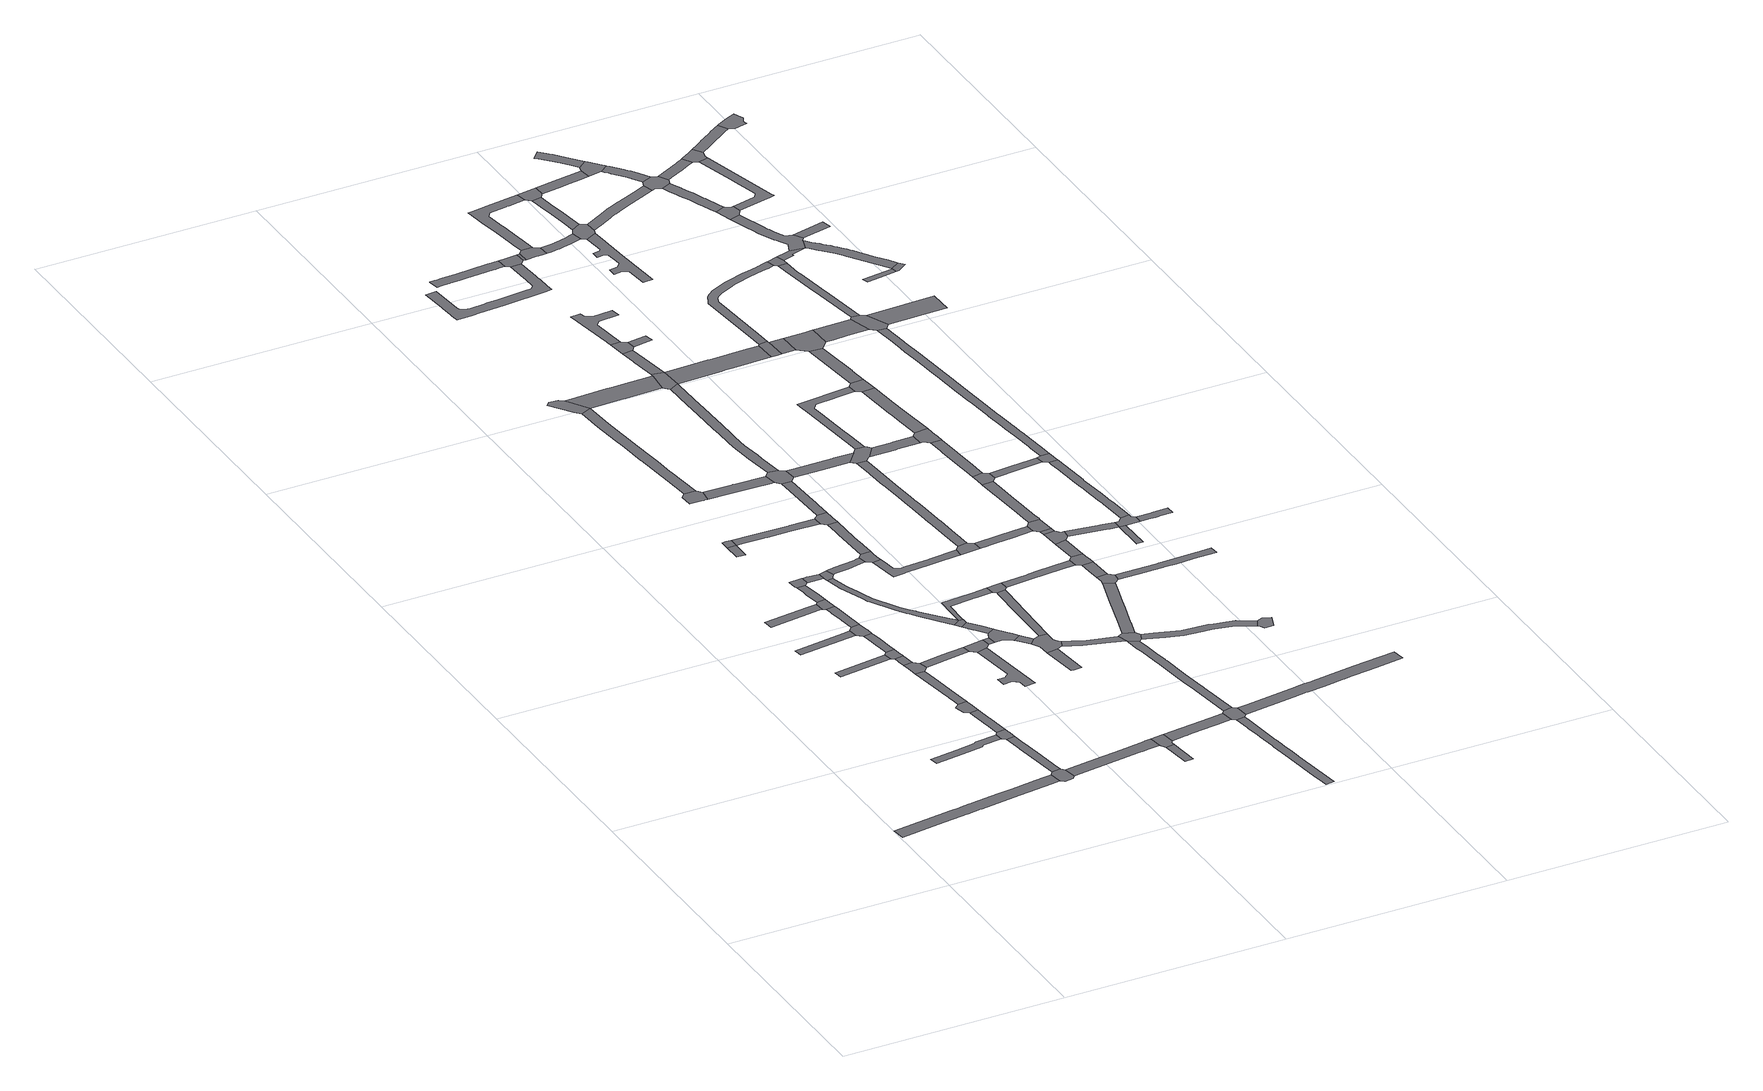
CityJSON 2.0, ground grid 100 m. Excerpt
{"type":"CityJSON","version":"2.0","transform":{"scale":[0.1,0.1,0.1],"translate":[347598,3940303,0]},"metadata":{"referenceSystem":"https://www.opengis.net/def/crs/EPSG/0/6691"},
"CityObjects":{
"road1":{"type":"Road","attributes":{"RoadStructureAttribute.sectionType":"1"},"geometry":[{"type":"MultiSurface","lod":"1","boundaries":[[[0,1,2,3,4,5,6,7,8,9,10,11,12,13,14,15,16,17,18,19,20,21]]]}]},
"road2":{"type":"Road","attributes":{"RoadStructureAttribute.sectionType":"1"},"geometry":[{"type":"MultiSurface","lod":"1","boundaries":[[[22,23,24,25,26,27,28,29,30,31]]]}]},
"road3":{"type":"Road","geometry":[{"type":"MultiSurface","lod":"1","boundaries":[[[32,33,34,35,36,37,0,21]]]}]},
"road4":{"type":"Road","attributes":{"RoadStructureAttribute.sectionType":"1"},"geometry":[{"type":"MultiSurface","lod":"1","boundaries":[[[38,39,40,41]]]}]},
"road5":{"type":"Road","attributes":{"RoadStructureAttribute.sectionType":"1"},"geometry":[{"type":"MultiSurface","lod":"1","boundaries":[[[36,42,43,44,45,46,47,48,49,50,37]]]}]},
"road6":{"type":"Road","attributes":{"RoadStructureAttribute.sectionType":"1"},"geometry":[{"type":"MultiSurface","lod":"1","boundaries":[[[51,52,53,54,55]]]}]},
"road7":{"type":"Road","geometry":[{"type":"MultiSurface","lod":"1","boundaries":[[[31,30,48,47,56,57,58,59]]]}]},
"road8":{"type":"Road","attributes":{"RoadStructureAttribute.sectionType":"1"},"geometry":[{"type":"MultiSurface","lod":"1","boundaries":[[[58,60,61,62,63,64,65,66,67,68,69,70,71,59]]]}]},
"road9":{"type":"Road","geometry":[{"type":"MultiSurface","lod":"1","boundaries":[[[72,65,64,73,74,75,76,77]]]}]},
"road10":{"type":"Road","attributes":{"RoadStructureAttribute.sectionType":"1"},"geometry":[{"type":"MultiSurface","lod":"1","boundaries":[[[78,79,80,81,82,83]]]}]},
"road11":{"type":"Road","attributes":{"RoadStructureAttribute.sectionType":"1"},"geometry":[{"type":"MultiSurface","lod":"1","boundaries":[[[84,85,86,87,88,89,76,75,90,91,92,93,94]]]}]},
"road12":{"type":"Road","geometry":[{"type":"MultiSurface","lod":"1","boundaries":[[[93,95,96,97,98,99,94]]]}]},
"road13":{"type":"Road","attributes":{"RoadStructureAttribute.sectionType":"1"},"geometry":[{"type":"MultiSurface","lod":"1","boundaries":[[[100,101,102,98,97]]]}]},
"road14":{"type":"Road","geometry":[{"type":"MultiSurface","lod":"1","boundaries":[[[41,40,103,101,100,104,105,106,107,108]]]}]},
"road15":{"type":"Road","attributes":{"RoadStructureAttribute.sectionType":"1"},"geometry":[{"type":"MultiSurface","lod":"1","boundaries":[[[109,110,111,112,113,108,107,114,115,116,117,118,119]]]}]},
"road16":{"type":"Road","geometry":[{"type":"MultiSurface","lod":"1","boundaries":[[[118,120,121,122,123,51,55,119]]]}]},
"road17":{"type":"Road","attributes":{"RoadStructureAttribute.sectionType":"1"},"geometry":[{"type":"MultiSurface","lod":"1","boundaries":[[[124,125,126,127,128,129,130,123,122,131,132,133,134,135,136]]]}]},
"road18":{"type":"Road","attributes":{"RoadStructureAttribute.sectionType":"1"},"geometry":[{"type":"MultiSurface","lod":"1","boundaries":[[[137,138,139,140,141,142,143,144,145,146,147,148,35,34]]]}]},
"road19":{"type":"Road","geometry":[{"type":"MultiSurface","lod":"1","boundaries":[[[135,149,150,83,82,136]]]}]},
"road20":{"type":"Road","attributes":{"RoadStructureAttribute.sectionType":"1"},"geometry":[{"type":"MultiSurface","lod":"1","boundaries":[[[151,152,153,154,150,149,155,156,157]]]}]},
"road21":{"type":"Road","attributes":{"RoadStructureAttribute.sectionType":"1"},"geometry":[{"type":"MultiSurface","lod":"1","boundaries":[[[158,159,160,161]]]}]},
"road22":{"type":"Road","geometry":[{"type":"MultiSurface","lod":"1","boundaries":[[[162,157,156,163,164,165,166,167]]]}]},
"road23":{"type":"Road","attributes":{"RoadStructureAttribute.sectionType":"1"},"geometry":[{"type":"MultiSurface","lod":"1","boundaries":[[[168,169,170,171,172,96,95]]]}]},
"road24":{"type":"Road","geometry":[{"type":"MultiSurface","lod":"1","boundaries":[[[158,161,173,174,175]]]}]},
"road25":{"type":"Road","attributes":{"RoadStructureAttribute.sectionType":"1"},"geometry":[{"type":"MultiSurface","lod":"1","boundaries":[[[176,177,178,179,164,163,180]]]}]},
"road26":{"type":"Road","attributes":{"RoadStructureAttribute.sectionType":"1"},"geometry":[{"type":"MultiSurface","lod":"1","boundaries":[[[181,182,183,184,185,186,187,188,189,190]]]}]},
"road27":{"type":"Road","geometry":[{"type":"MultiSurface","lod":"1","boundaries":[[[191,192,193,194,176,180]]]}]},
"road28":{"type":"Road","attributes":{"RoadStructureAttribute.sectionType":"1"},"geometry":[{"type":"MultiSurface","lod":"1","boundaries":[[[195,196,197,198,199]]]}]},
"road29":{"type":"Road","geometry":[{"type":"MultiSurface","lod":"1","boundaries":[[[170,169,181,190,200,201]]]}]},
"road30":{"type":"Road","attributes":{"RoadStructureAttribute.sectionType":"1"},"geometry":[{"type":"MultiSurface","lod":"1","boundaries":[[[202,203,204,205,206,207,208,209,210,211,212,213,214,215,216,217,218,192,191,219,220,221,222,223,224,225,226,227,228,229,230]]]}]},
"road31":{"type":"Road","geometry":[{"type":"MultiSurface","lod":"1","boundaries":[[[231,232,233,142,141,195,199]]]}]},
"road32":{"type":"Road","geometry":[{"type":"MultiSurface","lod":"1","boundaries":[[[234,235,236,237,238,239,240,241,242,243]]]}]},
"road33":{"type":"Road","attributes":{"RoadStructureAttribute.sectionType":"1"},"geometry":[{"type":"MultiSurface","lod":"1","boundaries":[[[161,244,245,246,247,248,249,250,251,252,253,254,255,256,257,173]]]}]},
"road34":{"type":"Road","attributes":{"RoadStructureAttribute.sectionType":"1"},"geometry":[{"type":"MultiSurface","lod":"1","boundaries":[[[201,200,258,259]]]}]},
"road35":{"type":"Road","attributes":{"RoadStructureAttribute.sectionType":"1"},"geometry":[{"type":"MultiSurface","lod":"1","boundaries":[[[260,261,262,263,264,265,266,194,193,267,268,269,270,271,272]]]}]},
"road36":{"type":"Road","geometry":[{"type":"MultiSurface","lod":"1","boundaries":[[[202,230,273,274,275]]]}]},
"road37":{"type":"Road","attributes":{"RoadStructureAttribute.sectionType":"1"},"geometry":[{"type":"MultiSurface","lod":"1","boundaries":[[[242,276,277,278,279,280,281,282,283,284,285,286,287,288,289,290,243]]]}]},
"road38":{"type":"Road","attributes":{"RoadStructureAttribute.sectionType":"1"},"geometry":[{"type":"MultiSurface","lod":"1","boundaries":[[[291,292,293,294,295,274,273]]]}]},
"road39":{"type":"Road","geometry":[{"type":"MultiSurface","lod":"1","boundaries":[[[258,296,297,298,299,300,301,294,293,259]]]}]},
"road40":{"type":"Road","geometry":[{"type":"MultiSurface","lod":"1","boundaries":[[[302,303,304,283,282,305,306]]]}]},
"road41":{"type":"Road","attributes":{"RoadStructureAttribute.sectionType":"1"},"geometry":[{"type":"MultiSurface","lod":"1","boundaries":[[[307,308,309,298,297]]]}]},
"road42":{"type":"Road","attributes":{"RoadStructureAttribute.sectionType":"1"},"geometry":[{"type":"MultiSurface","lod":"1","boundaries":[[[310,311,312,313,314,315]]]}]},
"road43":{"type":"Road","geometry":[{"type":"MultiSurface","lod":"1","boundaries":[[[272,271,316,317,318,319,320,321,322,323,324]]]}]},
"road44":{"type":"Road","attributes":{"RoadStructureAttribute.sectionType":"1"},"geometry":[{"type":"MultiSurface","lod":"1","boundaries":[[[240,325,326,327,328,329,330,331,332,333,241]]]}]},
"road45":{"type":"Road","attributes":{"RoadStructureAttribute.sectionType":"1"},"geometry":[{"type":"MultiSurface","lod":"1","boundaries":[[[232,334,335,336,337,338,339,340,341,342,343,233]]]}]},
"road46":{"type":"Road","geometry":[{"type":"MultiSurface","lod":"1","boundaries":[[[344,345,346,347,348,349,309,308,350,351,310,315]]]}]},
"road47":{"type":"Road","attributes":{"RoadStructureAttribute.sectionType":"1"},"geometry":[{"type":"MultiSurface","lod":"1","boundaries":[[[352,353,354,355,356,357,358,359,360,361,362,363,364,365,366,367,202,275]]]}]},
"road48":{"type":"Road","attributes":{"RoadStructureAttribute.sectionType":"1"},"geometry":[{"type":"MultiSurface","lod":"1","boundaries":[[[323,368,369,370,371,372,373,374,375,324]]]}]},
"road49":{"type":"Road","geometry":[{"type":"MultiSurface","lod":"1","boundaries":[[[376,251,250,373,372,377,378,379,380]]]}]},
"road50":{"type":"Road","attributes":{"RoadStructureAttribute.sectionType":"1"},"geometry":[{"type":"MultiSurface","lod":"1","boundaries":[[[381,382,383,384,385,386,387,388,389,317,316,390,391,392,393,394,395,396,397,398]]]}]},
"road51":{"type":"Road","attributes":{"RoadStructureAttribute.sectionType":"1"},"geometry":[{"type":"MultiSurface","lod":"1","boundaries":[[[399,400,401,402,403,404,405,406,407,408,409,410,411,412,413,414,415,416,417,418,419,420,421,422,423,424]]]}]},
"road52":{"type":"Road","attributes":{"RoadStructureAttribute.sectionType":"1"},"geometry":[{"type":"MultiSurface","lod":"1","boundaries":[[[425,426,427,349,348,428,429,430]]]}]},
"road53":{"type":"Road","attributes":{"RoadStructureAttribute.sectionType":"1"},"geometry":[{"type":"MultiSurface","lod":"1","boundaries":[[[379,431,432,433,434,435,436,437,380]]]}]},
"road54":{"type":"Road","attributes":{"function":"2","RoadStructureAttribute.sectionType":"1"},"geometry":[{"type":"MultiSurface","lod":"1","boundaries":[[[438,439,440,441,442,443,444,445,305,282]]]}]},
"road55":{"type":"Road","attributes":{"RoadStructureAttribute.sectionType":"1"},"geometry":[{"type":"MultiSurface","lod":"1","boundaries":[[[446,447,448,449,345,344,450,451,452,453]]]}]},
"road56":{"type":"Road","geometry":[{"type":"MultiSurface","lod":"1","boundaries":[[[342,341,413,412,454,455,456,457]]]}]},
"road57":{"type":"Road","geometry":[{"type":"MultiSurface","lod":"1","boundaries":[[[458,459,329,328,436,435,460,461]]]}]},
"road58":{"type":"Road","geometry":[{"type":"MultiSurface","lod":"1","boundaries":[[[462,463,464,465,466,359,358,425,430]]]}]},
"road59":{"type":"Road","attributes":{"RoadStructureAttribute.sectionType":"1"},"geometry":[{"type":"MultiSurface","lod":"1","boundaries":[[[467,468,469,470,471,472,473,474,475,476,477,478,457,456,479,480,481,482,483,484,485,486,487,488,489,453]]]}]},
"road60":{"type":"Road","attributes":{"RoadStructureAttribute.sectionType":"1"},"geometry":[{"type":"MultiSurface","lod":"1","boundaries":[[[490,491,492,493,494,495,496,497,498,459,458,499,500,501,502,503,504,505,506,507,508,509,510,511,512,513,514,515]]]}]},
"road61":{"type":"Road","geometry":[{"type":"MultiSurface","lod":"1","boundaries":[[[516,517,518,446,453,489,519]]]}]},
"road62":{"type":"Road","geometry":[{"type":"MultiSurface","lod":"1","boundaries":[[[520,521,522,381,398,523,524]]]}]},
"road63":{"type":"Road","attributes":{"RoadStructureAttribute.sectionType":"1"},"geometry":[{"type":"MultiSurface","lod":"1","boundaries":[[[525,526,527,528,529,530,531,532,533,534,535,536,537,538,539,540,541,542,543,544,545,546,547,548,549,550,551,552,553,554,555,556,557,558,559,560]]]}]},
"road64":{"type":"Road","attributes":{"RoadStructureAttribute.sectionType":"1"},"geometry":[{"type":"MultiSurface","lod":"1","boundaries":[[[460,561,562,563,564,565,566,567,461]]]}]},
"road65":{"type":"Road","geometry":[{"type":"MultiSurface","lod":"1","boundaries":[[[568,441,440,490,515,569]]]}]},
"road66":{"type":"Road","attributes":{"RoadStructureAttribute.sectionType":"1"},"geometry":[{"type":"MultiSurface","lod":"1","boundaries":[[[570,571,572,573,574,575,576,577,578,464,463]]]}]},
"road67":{"type":"Road","attributes":{"RoadStructureAttribute.sectionType":"1"},"geometry":[{"type":"MultiSurface","lod":"1","boundaries":[[[579,580,581,582,583,584,585,586,587,588,589,590,591,592,593,594,595,596,597,598,599,600,601]]]}]},
"road68":{"type":"Road","attributes":{"RoadStructureAttribute.sectionType":"1"},"geometry":[{"type":"MultiSurface","lod":"1","boundaries":[[[602,603,604,605,606,607,608,609,610,611,612,613,614,615,616,617,618,619,620,621,622,623,624,625,626,627,628,629,630,631,632,522,521]]]}]},
"road69":{"type":"Road","attributes":{"RoadStructureAttribute.sectionType":"1"},"geometry":[{"type":"MultiSurface","lod":"1","boundaries":[[[633,634,635,636,637,568,569]]]}]},
"road70":{"type":"Road","attributes":{"RoadStructureAttribute.sectionType":"1"},"geometry":[{"type":"MultiSurface","lod":"1","boundaries":[[[517,638,639,640,641,642,643,644,645,646,647,518]]]}]},
"road71":{"type":"Road","geometry":[{"type":"MultiSurface","lod":"1","boundaries":[[[635,634,648,649,650,651]]]}]},
"road72":{"type":"Road","attributes":{"RoadStructureAttribute.sectionType":"1"},"geometry":[{"type":"MultiSurface","lod":"1","boundaries":[[[652,653,654,655,656,657,658,659,520,524]]]}]},
"road73":{"type":"Road","attributes":{"RoadStructureAttribute.sectionType":"1"},"geometry":[{"type":"MultiSurface","lod":"1","boundaries":[[[650,660,661,662,663,664,665,666,667,668,669,651]]]}]},
"road74":{"type":"Road","geometry":[{"type":"MultiSurface","lod":"1","boundaries":[[[670,671,649,648]]]}]},
"road75":{"type":"Road","geometry":[{"type":"MultiSurface","lod":"1","boundaries":[[[563,562,616,615,672,673,674,675,676,677]]]}]},
"road76":{"type":"Road","attributes":{"RoadStructureAttribute.sectionType":"1"},"geometry":[{"type":"MultiSurface","lod":"1","boundaries":[[[678,679,680,681,682,683,684,685,686,687,688,689,690,691,692,693,694,695,516,519]]]}]},
"road77":{"type":"Road","geometry":[{"type":"MultiSurface","lod":"1","boundaries":[[[696,697,698,699,700,645,644]]]}]},
"road78":{"type":"Road","attributes":{"RoadStructureAttribute.sectionType":"1"},"geometry":[{"type":"MultiSurface","lod":"1","boundaries":[[[701,702,699,698,703,704]]]}]},
"road79":{"type":"Road","geometry":[{"type":"MultiSurface","lod":"1","boundaries":[[[705,706,707,708,709,572,571,701,704]]]}]},
"road80":{"type":"Road","attributes":{"RoadStructureAttribute.sectionType":"1"},"geometry":[{"type":"MultiSurface","lod":"1","boundaries":[[[710,711,712,713,714,715,716,717,718,719,720,455,454,721,722,723,724,725,726,727,728,729,730,731,732,733,734]]]}]},
"road81":{"type":"Road","geometry":[{"type":"MultiSurface","lod":"1","boundaries":[[[735,736,737,601,600,525,560]]]}]},
"road82":{"type":"Road","attributes":{"RoadStructureAttribute.sectionType":"1"},"geometry":[{"type":"MultiSurface","lod":"1","boundaries":[[[709,708,738,739]]]}]},
"road83":{"type":"Road","attributes":{"function":"2","RoadStructureAttribute.sectionType":"1"},"geometry":[{"type":"MultiSurface","lod":"1","boundaries":[[[515,740,741,742,743,744,745,746,747,748,569]]]}]},
"road84":{"type":"Road","attributes":{"RoadStructureAttribute.sectionType":"1"},"geometry":[{"type":"MultiSurface","lod":"1","boundaries":[[[749,736,735,750]]]}]},
"road85":{"type":"Road","attributes":{"RoadStructureAttribute.sectionType":"1"},"geometry":[{"type":"MultiSurface","lod":"1","boundaries":[[[751,752,753,754]]]}]},
"road86":{"type":"Road","geometry":[{"type":"MultiSurface","lod":"1","boundaries":[[[755,756,754,753,739,738,757]]]}]},
"road87":{"type":"Road","geometry":[{"type":"MultiSurface","lod":"1","boundaries":[[[656,752,751,758,759,760,657]]]}]},
"road88":{"type":"Road","attributes":{"RoadStructureAttribute.sectionType":"1"},"geometry":[{"type":"MultiSurface","lod":"1","boundaries":[[[761,762,763,764,674,673,765,766,767,768]]]}]},
"road89":{"type":"Road","attributes":{"RoadStructureAttribute.sectionType":"1"},"geometry":[{"type":"MultiSurface","lod":"1","boundaries":[[[769,770,771,772,773,677,676,774,775,776,777,778,779,780,781,782,783,784,785]]]}]},
"road90":{"type":"Road","geometry":[{"type":"MultiSurface","lod":"1","boundaries":[[[786,787,788,789,790,791,792,749,750]]]}]},
"road91":{"type":"Road","attributes":{"RoadStructureAttribute.sectionType":"1"},"geometry":[{"type":"MultiSurface","lod":"1","boundaries":[[[793,794,795,796,797,798,799,800,760,759,801,802,803,804,805,806,807,808,809]]]}]},
"road92":{"type":"Road","geometry":[{"type":"MultiSurface","lod":"1","boundaries":[[[810,811,812,813,809,808,814]]]}]},
"road93":{"type":"Road","geometry":[{"type":"MultiSurface","lod":"1","boundaries":[[[815,689,688,816,817,818,819]]]}]},
"road94":{"type":"Road","attributes":{"RoadStructureAttribute.sectionType":"1"},"geometry":[{"type":"MultiSurface","lod":"1","boundaries":[[[820,821,822,823,824,825,826,827,828,755,757]]]}]},
"road95":{"type":"Road","attributes":{"RoadStructureAttribute.sectionType":"1"},"geometry":[{"type":"MultiSurface","lod":"1","boundaries":[[[811,829,830,831,832,833,834,835,836,812]]]}]},
"road96":{"type":"Road","attributes":{"RoadStructureAttribute.sectionType":"1"},"geometry":[{"type":"MultiSurface","lod":"1","boundaries":[[[837,838,839,840,841,842,843,697,696,844,845,846,847,848,849,850,851,852,853]]]}]},
"road97":{"type":"Road","attributes":{"RoadStructureAttribute.sectionType":"1"},"geometry":[{"type":"MultiSurface","lod":"1","boundaries":[[[854,855,856,857,858,859,860,861,862,863,864,792,791,865,866,867,868,869,870,871,872,873,874,875,876]]]}]},
"road98":{"type":"Road","geometry":[{"type":"MultiSurface","lod":"1","boundaries":[[[761,768,877,831,830,878,879,880,881]]]}]},
"road99":{"type":"Road","attributes":{"RoadStructureAttribute.sectionType":"1"},"geometry":[{"type":"MultiSurface","lod":"1","boundaries":[[[882,883,884,885,886,887,888,889,890,891,892,893,790,789,894,895,896,897,898,899,900,901,902,903,904]]]}]},
"road100":{"type":"Road","geometry":[{"type":"MultiSurface","lod":"1","boundaries":[[[905,906,744,743,907,908,909]]]}]},
"road101":{"type":"Road","attributes":{"RoadStructureAttribute.sectionType":"1"},"geometry":[{"type":"MultiSurface","lod":"1","boundaries":[[[910,911,912,913,914,823]]]}]},
"road102":{"type":"Road","attributes":{"RoadStructureAttribute.sectionType":"1"},"geometry":[{"type":"MultiSurface","lod":"1","boundaries":[[[880,915,916,917,918,919,920,921,922,923,881]]]}]},
"road103":{"type":"Road","attributes":{"function":"2","RoadStructureAttribute.sectionType":"1"},"geometry":[{"type":"MultiSurface","lod":"1","boundaries":[[[908,924,925,926,909]]]}]},
"road104":{"type":"Road","geometry":[{"type":"MultiSurface","lod":"1","boundaries":[[[927,928,929,930,931,932,933,934,935,936,937,938,939,940,941,942,943,944,945,946]]]}]},
"road105":{"type":"Road","attributes":{"RoadStructureAttribute.sectionType":"1"},"geometry":[{"type":"MultiSurface","lod":"1","boundaries":[[[947,948,949,950,951,952,810,814]]]}]},
"road106":{"type":"Road","geometry":[{"type":"MultiSurface","lod":"1","boundaries":[[[918,917,953,954,955,769,785]]]}]},
"road107":{"type":"Road","geometry":[{"type":"MultiSurface","lod":"1","boundaries":[[[956,957,958,959,960,824,823,914,961]]]}]},
"road108":{"type":"Road","attributes":{"RoadStructureAttribute.sectionType":"1"},"geometry":[{"type":"MultiSurface","lod":"1","boundaries":[[[962,963,964,965,966,955,954]]]}]},
"road109":{"type":"Road","geometry":[{"type":"MultiSurface","lod":"1","boundaries":[[[927,946,967,968,969,970,971,972,882,904]]]}]},
"road110":{"type":"Road","attributes":{"RoadStructureAttribute.sectionType":"1"},"geometry":[{"type":"MultiSurface","lod":"1","boundaries":[[[973,974,975,971,970,976,977,978,979]]]}]},
"road111":{"type":"Road","geometry":[{"type":"MultiSurface","lod":"1","boundaries":[[[924,966,965,980,981,982,925]]]}]},
"road112":{"type":"Road","attributes":{"RoadStructureAttribute.sectionType":"1"},"geometry":[{"type":"MultiSurface","lod":"1","boundaries":[[[983,984,985,986,987,988,989,990,991,959,958,992,993,994,995,996,997,998,999,1000,1001,1002,1003]]]}]},
"road113":{"type":"Road","geometry":[{"type":"MultiSurface","lod":"1","boundaries":[[[979,978,1004,1005,1006,1007,876,875]]]}]},
"road114":{"type":"Road","attributes":{"RoadStructureAttribute.sectionType":"1"},"geometry":[{"type":"MultiSurface","lod":"1","boundaries":[[[1008,1009,1010,1011,1012,1013,1014,1015,956,961]]]}]},
"road115":{"type":"Road","geometry":[{"type":"MultiSurface","lod":"1","boundaries":[[[1002,1016,1017,950,949,1018,1003]]]}]},
"road116":{"type":"Road","attributes":{"RoadStructureAttribute.sectionType":"1"},"geometry":[{"type":"MultiSurface","lod":"1","boundaries":[[[1019,1020,1021,1022,1023,1024,1025,1026,1027,1028,1029,1030,1031,1032,1033,1034,1035,1036,906,905,1037,1038,1039,1040,1041,1042,1043,1044,1045,1046,1047,1048,1049,1050,1051,1052]]]}]},
"road117":{"type":"Road","attributes":{"function":"2","RoadStructureAttribute.sectionType":"1"},"geometry":[{"type":"MultiSurface","lod":"1","boundaries":[[[1053,981,980,1054,1055,1056,1057]]]}]},
"road118":{"type":"Road","attributes":{"RoadStructureAttribute.sectionType":"1"},"geometry":[{"type":"MultiSurface","lod":"1","boundaries":[[[1058,1059,1060,1061,1062,1063,1064,1065,1066,1067,1068,1069,1070,1071,1072,1073,1074,1075,1076,1077,1078,1079,1017,1016,1080,1081,1082,1083,1084,1085,1086,1087,1088,1089,1090,1091,1092,1093,1094,1095,1096,1097,1098,1099]]]}]},
"road119":{"type":"Road","attributes":{"RoadStructureAttribute.sectionType":"1"},"geometry":[{"type":"MultiSurface","lod":"1","boundaries":[[[1100,1101,1102,1006,1005,1103,1104,1105,1106]]]}]},
"road120":{"type":"Road","attributes":{"RoadStructureAttribute.sectionType":"1"},"geometry":[{"type":"MultiSurface","lod":"1","boundaries":[[[1107,1108,1109,1110,1111,1112,1113,1114,1115,968,967,1116,1117,1118,1119,1120,1121,1122,1123,1124,1125]]]}]},
"road121":{"type":"Road","geometry":[{"type":"MultiSurface","lod":"1","boundaries":[[[1098,1126,1127,1128,1129,1130,1057,1056,1131,1099]]]}]},
"road122":{"type":"Road","attributes":{"RoadStructureAttribute.sectionType":"1"},"geometry":[{"type":"MultiSurface","lod":"1","boundaries":[[[1132,1133,1134,1135,1136,1137,1138,1139,1140,1141,1142,1143,1144,1145,1146,1147]]]}]},
"road123":{"type":"Road","attributes":{"RoadStructureAttribute.sectionType":"1"},"geometry":[{"type":"MultiSurface","lod":"1","boundaries":[[[1148,1149,1150,1151,1152,1153,1154,1155,1156,1130,1129]]]}]},
"road124":{"type":"Road","geometry":[{"type":"MultiSurface","lod":"1","boundaries":[[[1157,1158,1159,1160,1161,1140,1139,1100,1106,1162]]]}]},
"road125":{"type":"Road","geometry":[{"type":"MultiSurface","lod":"1","boundaries":[[[1163,1019,1052,1153,1152,1164]]]}]},
"road126":{"type":"Road","attributes":{"RoadStructureAttribute.sectionType":"1"},"geometry":[{"type":"MultiSurface","lod":"1","boundaries":[[[1165,1166,1167,1168,1169,1170,1171,1172,1157,1162,1173,1174,1175,1176,1177,1178,1179,1180,1181,1182,1183]]]}]},
"road127":{"type":"Road","attributes":{"RoadStructureAttribute.sectionType":"1"},"geometry":[{"type":"MultiSurface","lod":"1","boundaries":[[[1184,1185,1163,1164,1186,1187,1188]]]}]},
"road128":{"type":"Road","geometry":[{"type":"MultiSurface","lod":"1","boundaries":[[[1189,1190,1183,1182,1125,1124,1191,1192,1193]]]}]},
"road129":{"type":"Road","attributes":{"function":"2","RoadStructureAttribute.sectionType":"1"},"geometry":[{"type":"MultiSurface","lod":"1","boundaries":[[[1194,1127,1126,1195,1196,1197,1198,1199]]]}]},
"road130":{"type":"Road","attributes":{"RoadStructureAttribute.sectionType":"1"},"geometry":[{"type":"MultiSurface","lod":"1","boundaries":[[[1192,1200,1201,1202,1203,1204,1205,1206,1207,1208,1209,1210,1211,1212,1213,1214,1215,1216,1217,1218,1219,1220,1221,1222,1223,1193]]]}]},
"road131":{"type":"Road","geometry":[{"type":"MultiSurface","lod":"1","boundaries":[[[1224,1225,1226,1212,1211,1227,1228,1229,1230]]]}]},
"road132":{"type":"Road","geometry":[{"type":"MultiSurface","lod":"1","boundaries":[[[1231,1232,1233,1234,1235,1230,1229,1236,1237,1238,1239,1240,1241,1242,1243,1244,1245,1184,1188,1246,1247,1248,1249]]]}]},
"road133":{"type":"Road","attributes":{"RoadStructureAttribute.sectionType":"1"},"geometry":[{"type":"MultiSurface","lod":"1","boundaries":[[[1250,1251,1252,1253,1254,1255,1256,1257,1258,1259,1260,1190,1189]]]}]},
"road134":{"type":"Road","attributes":{"RoadStructureAttribute.sectionType":"1"},"geometry":[{"type":"MultiSurface","lod":"1","boundaries":[[[1261,1262,1263,1264,1265,1266]]]}]},
"road135":{"type":"Road","attributes":{"RoadStructureAttribute.sectionType":"1"},"geometry":[{"type":"MultiSurface","lod":"1","boundaries":[[[1267,1268,1269,1270,1271,1272,1273,1274,1275,1276,1277,1278,1279,1280,1281,1282,1283,1284,1285,1286,1287,1288,1289,1290,1291,1292,1293,1294,1295,1296,1297,1298,1299,1246,1188]]]}]},
"road136":{"type":"Road","attributes":{"RoadStructureAttribute.sectionType":"1"},"geometry":[{"type":"MultiSurface","lod":"1","boundaries":[[[1300,1301,1248,1247]]]}]},
"road137":{"type":"Road","attributes":{"RoadStructureAttribute.sectionType":"1"},"geometry":[{"type":"MultiSurface","lod":"1","boundaries":[[[1302,1303,1304,1305,1306,1307,1225,1224,1308,1309,1310,1311,1312,1313,1314]]]}]},
"road138":{"type":"Road","geometry":[{"type":"MultiSurface","lod":"1","boundaries":[[[1315,1316,1280,1279,1261,1266]]]}]},
"road139":{"type":"Road","geometry":[{"type":"MultiSurface","lod":"1","boundaries":[[[1317,1318,1319,1320,1257,1256,1314,1313,1321,1322,1323]]]}]},
"road140":{"type":"Road","attributes":{"RoadStructureAttribute.sectionType":"1"},"geometry":[{"type":"MultiSurface","lod":"1","boundaries":[[[1322,1324,1325,1326,1327,1328,1329,1330,1331,1332,1333,1334,1335,1336,1337,1338,1339,1340,1323]]]}]},
"road141":{"type":"Road","geometry":[{"type":"MultiSurface","lod":"1","boundaries":[[[1341,1342,1343,1344,1345,1331,1330,1346,1347,1348,1349,1350]]]}]}
},
"vertices":[
[768,583,0],[731,578,0],[689,573,0],[669,570,0],[577,558,0],[512,549,0],[385,533,0],[371,531,0],[368,530,0],[330,524,0],[319,523,0],[281,518,0],[4,481,0],[12,421,0],[183,444,0],[327,463,0],[329,463,0],[393,473,0],[398,473,0],[584,498,0],[736,518,0],[774,523,0],
[619,954,0],[607,944,0],[525,932,0],[396,914,0],[402,874,0],[531,892,0],[624,906,0],[636,915,0],[720,925,0],[718,965,0],
[792,511,0],[832,516,0],[845,533,0],[836,592,0],[820,606,0],[780,600,0],
[371,1696,0],[376,1657,0],[619,1689,0],[613,1729,0],
[817,632,0],[814,650,0],[802,741,0],[788,847,0],[785,863,0],[778,919,0],[738,913,0],[747,840,0],[750,822,0],
[576,1961,0],[543,1957,0],[309,1923,0],[314,1884,0],[581,1921,0],
[773,955,0],[772,957,0],[769,987,0],[729,981,0],
[756,1085,0],[756,1089,0],[755,1091,0],[755,1092,0],[745,1172,0],[704,1166,0],[705,1163,0],[709,1134,0],[715,1087,0],[716,1081,0],[717,1070,0],[722,1037,0],
[683,1181,0],[737,1227,0],[736,1234,0],[734,1252,0],[693,1246,0],[671,1226,0],
[510,2204,0],[305,2179,0],[310,2134,0],[546,2163,0],[557,2165,0],[553,2210,0],
[666,1450,0],[675,1381,0],[682,1333,0],[683,1329,0],[685,1308,0],[690,1275,0],[729,1285,0],[723,1334,0],[704,1472,0],[695,1540,0],[653,1541,0],
[716,1565,0],[706,1607,0],[683,1628,0],[642,1623,0],[647,1587,0],
[675,1687,0],[635,1682,0],[638,1655,0],
[623,1687,0],[674,1697,0],[674,1700,0],[671,1724,0],[667,1751,0],[627,1743,0],
[607,1892,0],[614,1844,0],[617,1817,0],[617,1816,0],[622,1781,0],[662,1785,0],[654,1845,0],[650,1879,0],[647,1896,0],[646,1905,0],[606,1899,0],
[642,1935,0],[640,1948,0],[635,1991,0],[595,1985,0],
[576,2130,0],[576,2127,0],[577,2115,0],[583,2075,0],[583,2073,0],[586,2051,0],[595,1989,0],[634,1995,0],[624,2074,0],[619,2118,0],[615,2147,0],[613,2162,0],[572,2157,0],
[1160,575,0],[1185,579,0],[1189,580,0],[1209,582,0],[1260,589,0],[1252,650,0],[1223,646,0],[1219,645,0],[1200,642,0],[1154,635,0],[1072,624,0],[1017,617,0],
[605,2228,0],[564,2222,0],
[552,2316,0],[553,2309,0],[554,2296,0],[563,2230,0],[599,2269,0],[585,2365,0],[546,2360,0],
[445,2771,0],[444,2689,0],[484,2688,0],[485,2771,0],
[545,2367,0],[600,2378,0],[599,2418,0],[596,2418,0],[539,2415,0],[541,2372,0],
[866,1589,0],[926,1598,0],[920,1638,0],[814,1623,0],[802,1621,0],
[485,2816,0],[464,2816,0],[445,2816,0],
[674,2416,0],[622,2419,0],[620,2419,0],[609,2419,0],[675,2376,0],
[953,1575,0],[981,1371,0],[960,1350,0],[924,1348,0],[929,1303,0],[968,1307,0],[994,1288,0],[996,1249,0],[1045,1255,0],[1000,1590,0],
[680,2356,0],[708,2362,0],[724,2388,0],[713,2427,0],
[1276,563,0],[1290,441,0],[1292,428,0],[1329,431,0],[1314,567,0],
[1021,1610,0],[1015,1652,0],
[1002,1834,0],[992,1847,0],[976,1867,0],[909,1944,0],[903,1952,0],[885,1974,0],[882,1979,0],[866,1998,0],[840,2036,0],[808,2092,0],[796,2112,0],[774,2149,0],[756,2202,0],[745,2234,0],[742,2241,0],[728,2280,0],[726,2286,0],[698,2278,0],[738,2166,0],[748,2137,0],[754,2127,0],[813,2025,0],[816,2020,0],[843,1981,0],[846,1977,0],[857,1962,0],[869,1945,0],[929,1864,0],[969,1810,0],
[1312,586,0],[1320,597,0],[1312,657,0],
[468,3208,0],[471,3147,0],[477,3147,0],[522,3146,0],[536,3146,0],[539,3146,0],[552,3146,0],[561,3205,0],[539,3227,0],[488,3229,0],
[526,2770,0],[606,2770,0],[623,2770,0],[627,2770,0],[726,2769,0],[735,2769,0],[863,2767,0],[861,2810,0],[749,2812,0],[743,2812,0],[599,2814,0],[538,2815,0],[537,2815,0],[522,2815,0],
[1048,1612,0],[1044,1656,0],
[863,2452,0],[850,2449,0],[794,2440,0],[759,2435,0],[752,2434,0],[742,2433,0],[728,2431,0],[731,2390,0],[735,2391,0],[800,2399,0],[858,2410,0],[883,2415,0],[876,2454,0],
[988,1783,0],[1021,1808,0],[1021,1831,0],
[521,3408,0],[520,3413,0],[512,3502,0],[506,3559,0],[497,3650,0],[475,3862,0],[467,4000,0],[418,3978,0],[425,3857,0],[438,3730,0],[445,3662,0],[451,3603,0],[457,3543,0],[457,3542,0],[476,3349,0],
[1019,1741,0],[1021,1739,0],[1059,1687,0],[1093,1712,0],[1058,1759,0],
[1086,1615,0],[1126,1592,0],[1162,1618,0],[1143,1643,0],[1143,1644,0],[1097,1706,0],
[340,4118,0],[324,4100,0],[395,4000,0],[403,4100,0],[381,4114,0],
[1142,1573,0],[1173,1535,0],[1201,1565,0],
[1199,1444,0],[1219,1275,0],[1231,1275,0],[1267,1278,0],[1260,1339,0],[1248,1450,0],
[907,2398,0],[947,2405,0],[944,2422,0],[943,2424,0],[943,2426,0],[941,2438,0],[940,2457,0],[940,2480,0],[895,2478,0],
[657,3144,0],[746,3142,0],[838,3140,0],[850,3140,0],[842,3200,0],[710,3202,0],[695,3202,0],[691,3202,0],[567,3205,0],
[1384,606,0],[1393,607,0],[1417,610,0],[1480,619,0],[1493,620,0],[1498,621,0],[1542,627,0],[1608,636,0],[1600,695,0],[1539,687,0],
[1274,1464,0],[1290,1498,0],[1282,1502,0],[1266,1525,0],[1267,1575,0],[1230,1576,0],[1180,1521,0],[1193,1497,0],
[1021,1839,0],[1023,1943,0],[1023,1949,0],[1127,1959,0],[1133,1960,0],[1151,1962,0],[1223,1969,0],[1220,2009,0],[1152,2002,0],[1146,2001,0],[1145,2001,0],[1010,1988,0],[1004,1987,0],[1003,1947,0],[1003,1943,0],[1002,1844,0],
[936,2572,0],[936,2573,0],[933,2671,0],[932,2685,0],[930,2746,0],[885,2744,0],[887,2680,0],[888,2656,0],
[870,2820,0],[928,2787,0],[928,2794,0],[927,2834,0],[882,2832,0],
[1250,2330,0],[1236,2329,0],[1138,2320,0],[1104,2316,0],[1101,2316,0],[1010,2308,0],[984,2306,0],[960,2324,0],[954,2363,0],[921,2310,0],[930,2260,0],[980,2264,0],[990,2265,0],[1048,2271,0],[1101,2275,0],[1144,2279,0],[1216,2286,0],[1248,2289,0],
[1748,11,0],[1743,43,0],[1733,113,0],[1732,124,0],[1714,254,0],[1714,257,0],[1706,314,0],[1703,334,0],[1701,354,0],[1699,372,0],[1693,411,0],[1693,412,0],[1668,609,0],[1665,628,0],[1625,623,0],[1635,550,0],[1636,541,0],[1639,520,0],[1645,479,0],[1648,461,0],[1659,378,0],[1660,366,0],[1674,262,0],[1697,80,0],[1700,62,0],[1708,5,0],
[1238,1955,0],[1236,1941,0],[1233,1785,0],[1273,1777,0],[1278,1940,0],[1278,1961,0],
[924,2906,0],[924,2919,0],[920,3012,0],[920,3017,0],[916,3117,0],[871,3118,0],[874,3052,0],
[608,4004,0],[629,4005,0],[797,4009,0],[806,4111,0],[651,4108,0],[619,4107,0],[599,4107,0],[458,4102,0],
[1509,1425,0],[1383,1455,0],[1380,1456,0],[1327,1481,0],[1311,1447,0],[1351,1429,0],[1442,1403,0],[1524,1380,0],
[1678,645,0],[1670,705,0],[1654,719,0],[1614,711,0],
[908,3219,0],[862,3222,0],[937,3138,0],[931,3199,0],
[1288,1972,0],[1291,1976,0],[1289,2016,0],[1268,2014,0],[1261,2013,0],
[1525,1373,0],[1525,1366,0],[1533,1305,0],[1537,1277,0],[1549,1186,0],[1553,1162,0],[1554,1153,0],[1568,1039,0],[1569,1025,0],[1579,965,0],[1583,940,0],[1589,902,0],[1628,908,0],[1627,916,0],[1620,954,0],[1617,977,0],[1609,1036,0],[1593,1168,0],[1592,1176,0],[1592,1178,0],[1583,1242,0],[1576,1298,0],[1569,1352,0],
[822,3985,0],[824,3846,0],[825,3803,0],[826,3754,0],[829,3630,0],[830,3581,0],[832,3507,0],[833,3464,0],[846,3354,0],[894,3333,0],[893,3338,0],[890,3363,0],[886,3398,0],[879,3456,0],[878,3467,0],[878,3471,0],[876,3554,0],[876,3574,0],[874,3635,0],[874,3644,0],[873,3685,0],[871,3794,0],[870,3824,0],[869,3878,0],[866,3994,0],[866,4008,0],
[1598,1399,0],[1583,1426,0],[1535,1439,0],[1580,1362,0],
[1337,2343,0],[1314,2362,0],[1270,2353,0],[1297,2294,0],[1341,2298,0],
[699,5135,0],[706,5037,0],[707,5020,0],[710,4964,0],[697,4947,0],[692,4946,0],[667,4944,0],[539,4933,0],[484,4929,0],[473,4928,0],[408,4922,0],[382,4923,0],[361,4938,0],[359,4951,0],[359,4956,0],[347,5103,0],[297,5099,0],[304,5014,0],[305,4999,0],[309,4951,0],[310,4934,0],[314,4884,0],[316,4865,0],[381,4867,0],[402,4869,0],[414,4870,0],[445,4873,0],[544,4882,0],[733,4899,0],[764,4902,0],[763,4918,0],[762,4946,0],[759,4990,0],[757,5015,0],[756,5027,0],[749,5137,0],
[1066,3140,0],[1191,3141,0],[1240,3202,0],[1149,3201,0],[1146,3201,0],[1027,3200,0],[960,3199,0],
[808,4126,0],[861,4115,0],
[1412,1988,0],[1618,2008,0],[1615,2048,0],[1594,2046,0],[1542,2041,0],[1527,2039,0],[1461,2033,0],[1420,2029,0],[1410,2028,0],
[654,5201,0],[637,5199,0],[628,5199,0],[483,5189,0],[419,5185,0],[384,5182,0],[381,5182,0],[358,5180,0],[357,5179,0],[364,5130,0],[384,5131,0],[390,5132,0],[399,5133,0],[424,5135,0],[429,5135,0],[470,5138,0],[498,5140,0],[596,5146,0],[633,5148,0],[638,5149,0],[655,5150,0],[681,5152,0],[678,5202,0],
[1311,2408,0],[1310,2411,0],[1307,2455,0],[1306,2478,0],[1300,2562,0],[1299,2566,0],[1291,2679,0],[1286,2738,0],[1286,2742,0],[1283,2788,0],[1274,2904,0],[1265,3020,0],[1259,3106,0],[1258,3121,0],[1213,3121,0],[1220,3026,0],[1220,3022,0],[1220,3020,0],[1227,2924,0],[1228,2919,0],[1236,2805,0],[1241,2736,0],[1241,2735,0],[1244,2699,0],[1251,2607,0],[1253,2576,0],[1254,2570,0],[1262,2454,0],[1265,2413,0],[1266,2410,0],[1267,2394,0],
[841,4249,0],[829,4328,0],[781,4321,0],[791,4249,0],[792,4241,0],
[1597,1473,0],[1604,1496,0],[1605,1499,0],[1638,1612,0],[1653,1666,0],[1671,1728,0],[1694,1806,0],[1647,1825,0],[1606,1683,0],[1563,1534,0],
[846,4349,0],[841,4392,0],[816,4411,0],[770,4405,0],
[1378,2302,0],[1383,2302,0],[1420,2306,0],[1496,2312,0],[1591,2321,0],[1588,2366,0],[1519,2360,0],[1462,2355,0],
[795,4570,0],[813,4591,0],[908,4600,0],[902,4645,0],[812,4638,0],[782,4654,0],[776,4680,0],[732,4677,0],[766,4433,0],[767,4428,0],
[937,4363,0],[927,4404,0],
[1273,3137,0],[1279,3143,0],[1323,3203,0],[1309,3216,0],[1301,3223,0],[1260,3224,0],
[1600,1356,0],[1676,1333,0],[1748,1311,0],[1830,1305,0],[1868,1302,0],[1879,1300,0],[1937,1288,0],[1967,1282,0],[1971,1281,0],[2019,1255,0],[2041,1243,0],[2060,1279,0],[1984,1320,0],[1883,1340,0],[1873,1342,0],[1756,1350,0],[1647,1384,0],[1612,1395,0],
[1717,1825,0],[1722,1865,0],[1700,1885,0],[1650,1880,0],[1653,1847,0],
[1641,1989,0],[1645,1936,0],[1697,1935,0],[1692,1993,0],
[1690,2020,0],[1687,2052,0],[1686,2060,0],[1685,2071,0],[1634,2071,0],
[2364,799,0],[2293,790,0],[2246,783,0],[2104,763,0],[2098,762,0],[2051,756,0],[2033,755,0],[2001,751,0],[1960,745,0],[1935,741,0],[1714,711,0],[1685,646,0],[1914,678,0],[1979,687,0],[1982,687,0],[1983,687,0],[2059,696,0],[2078,699,0],[2149,709,0],[2159,711,0],[2189,715,0],[2210,717,0],[2316,731,0],[2441,748,0],[2434,807,0],
[768,5157,0],[765,5208,0],[716,5205,0],
[1674,2198,0],[1624,2185,0],
[1069,4016,0],[1086,4017,0],[1122,4018,0],[1297,4023,0],[1294,4126,0],[1242,4125,0],[1066,4120,0],[1060,4120,0],[966,4117,0],
[779,5209,0],[782,5158,0],
[1665,2306,0],[1615,2302,0],[1617,2278,0],[1667,2283,0],
[1701,2259,0],[1687,2261,0],[1695,2219,0],
[1661,2354,0],[1658,2392,0],[1608,2388,0],
[1511,3204,0],[1419,3203,0],[1416,3203,0],[1408,3203,0],[1401,3144,0],[1404,3144,0],[1411,3145,0],[1512,3146,0],
[1464,3669,0],[1216,3643,0],[1219,3622,0],[1224,3570,0],[1248,3339,0],[1289,3330,0],[1286,3358,0],[1285,3367,0],[1285,3370,0],[1275,3462,0],[1268,3529,0],[1262,3586,0],[1273,3599,0],[1281,3610,0],[1370,3619,0],[1375,3619,0],[1468,3629,0],
[835,5162,0],[840,5162,0],[863,5163,0],[878,5165,0],[874,5215,0],[848,5232,0],[797,5231,0],
[1583,2696,0],[1587,2644,0],[1592,2590,0],[1592,2589,0],[1601,2478,0],[1606,2408,0],[1607,2398,0],[1608,2393,0],[1658,2393,0],[1658,2397,0],[1655,2434,0],[1654,2452,0],[1645,2554,0],[1641,2608,0],[1637,2655,0],[1631,2741,0],[1580,2737,0],
[1647,2805,0],[1624,2823,0],[1574,2811,0],[1578,2776,0],[1650,2765,0],
[2088,1289,0],[2050,1239,0],[2061,1214,0],[2102,1215,0],[2125,1276,0],
[1867,2195,0],[1874,2194,0],[1903,2191,0],[1913,2189,0],[1913,2230,0],[1912,2230,0],[1863,2237,0],[1833,2241,0],[1831,2241,0],
[1619,2895,0],[1600,3130,0],[1550,3126,0],[1556,3058,0],[1557,3041,0],[1566,2925,0],[1566,2923,0],[1571,2857,0],
[2117,1870,0],[2103,1869,0],[2100,1869,0],[1931,1866,0],[1921,1866,0],[1910,1865,0],[1738,1865,0],[1846,1826,0],[1853,1826,0],[1912,1826,0],[1922,1826,0],[1927,1826,0],[1982,1827,0],[2057,1830,0],[2089,1831,0],[2166,1833,0],[2163,1873,0],
[958,5624,0],[913,5617,0],[858,5609,0],[768,5595,0],[746,5591,0],[750,5569,0],[759,5503,0],[766,5450,0],[773,5399,0],[785,5314,0],[791,5272,0],[837,5313,0],[835,5323,0],[834,5332,0],[820,5433,0],[820,5435,0],[807,5530,0],[823,5554,0],[904,5565,0],[906,5566,0],[917,5567,0],[994,5578,0],[986,5628,0],
[1528,3146,0],[1598,3163,0],[1596,3181,0],[1591,3234,0],[1531,3228,0],
[1042,5253,0],[1036,5251,0],[1019,5244,0],[1007,5241,0],[978,5233,0],[955,5227,0],[949,5226,0],[948,5226,0],[945,5224,0],[918,5220,0],[895,5217,0],[888,5216,0],[894,5166,0],[913,5168,0],[924,5170,0],[937,5172,0],[941,5173,0],[955,5176,0],[985,5183,0],[992,5184,0],[1012,5190,0],[1019,5192,0],[1051,5203,0],
[1340,4140,0],[1300,4136,0],[1324,4024,0],[1344,4025,0],[1341,4130,0],
[1913,2051,0],[1913,2039,0],[1916,2040,0],[1942,2040,0],[1942,2189,0],
[1572,3416,0],[1565,3477,0],[1551,3616,0],[1491,3610,0],[1502,3503,0],[1504,3486,0],[1511,3415,0],[1513,3392,0],[1517,3354,0],
[1410,4027,0],[1407,4131,0],[1383,4131,0],
[1073,5189,0],[1082,5095,0],[1075,5084,0],[1042,5078,0],[1041,5042,0],[1076,5046,0],[1091,5035,0],[1096,4982,0],[1098,4958,0],[1079,4937,0],[1041,4934,0],[1041,4894,0],[1080,4899,0],[1104,4882,0],[1114,4783,0],[1159,4786,0],[1142,4978,0],[1137,5033,0],[1125,5180,0],[1122,5214,0],
[1776,2779,0],[1777,2779,0],[1876,2789,0],[1872,2828,0],[1771,2818,0],[1767,2818,0],
[1546,3657,0],[1542,3698,0],[1482,3692,0],
[2007,2230,0],[1993,2244,0],[1992,2255,0],[1952,2251,0],[1932,2229,0],[2008,2190,0],
[1534,3777,0],[1534,3779,0],[1516,3948,0],[1512,3989,0],[1451,3991,0],
[1130,5238,0],[1127,5293,0],[1113,5300,0],[1099,5307,0],[1056,5281,0],[1049,5266,0],
[1031,5466,0],[1036,5427,0],[1046,5355,0],[1080,5439,0],[1073,5487,0],[1062,5567,0],[1018,5559,0],
[1546,4028,0],[1543,4135,0],[1507,4134,0],
[1901,2755,0],[1906,2705,0],[1918,2584,0],[1922,2542,0],[1923,2537,0],[1930,2466,0],[1937,2407,0],[1940,2384,0],[1940,2378,0],[1980,2377,0],[1979,2381,0],[1979,2382,0],[1977,2408,0],[1977,2411,0],[1972,2453,0],[1958,2583,0],[1958,2588,0],[1940,2763,0],[1940,2766,0],[1939,2774,0],[1899,2770,0],
[1073,5581,0],[1080,5590,0],[1077,5642,0],[1065,5641,0],
[2055,2191,0],[2078,2191,0],[2084,2191,0],[2104,2192,0],[2155,2192,0],[2154,2232,0],[2084,2231,0],[2078,2231,0],
[1933,2835,0],[1893,2831,0],[1881,2785,0],
[1629,4697,0],[1627,4697,0],[1607,4691,0],[1581,4682,0],[1580,4682,0],[1577,4681,0],[1529,4670,0],[1505,4665,0],[1426,4638,0],[1404,4630,0],[1332,4597,0],[1309,4579,0],[1302,4573,0],[1293,4564,0],[1289,4561,0],[1276,4531,0],[1269,4517,0],[1297,4175,0],[1336,4186,0],[1334,4208,0],[1311,4507,0],[1311,4510,0],[1323,4537,0],[1335,4549,0],[1353,4562,0],[1419,4593,0],[1438,4600,0],[1453,4605,0],[1516,4626,0],[1579,4641,0],[1592,4644,0],[1603,4646,0],[1611,4649,0],[1640,4659,0],
[1560,4135,0],[1581,4029,0],[1647,4031,0],[1745,4034,0],[1716,4140,0],
[1782,3903,0],[1785,3876,0],[1785,3870,0],[1791,3813,0],[1797,3749,0],[1805,3673,0],[1811,3615,0],[1812,3609,0],[1813,3600,0],[1814,3591,0],[1815,3575,0],[1822,3508,0],[1829,3436,0],[1837,3362,0],[1841,3326,0],[1852,3217,0],[1853,3207,0],[1864,3111,0],[1866,3088,0],[1875,3011,0],[1884,2920,0],[1886,2904,0],[1926,2908,0],[1925,2919,0],[1913,3030,0],[1912,3037,0],[1906,3092,0],[1905,3097,0],[1903,3117,0],[1894,3203,0],[1893,3213,0],[1885,3297,0],[1881,3330,0],[1869,3441,0],[1859,3543,0],[1851,3623,0],[1848,3655,0],[1836,3768,0],[1824,3880,0],[1824,3886,0],[1811,4011,0],[1770,4012,0],
[1300,5677,0],[1195,5661,0],[1188,5660,0],[1179,5605,0],[1209,5610,0],[1271,5619,0],[1308,5625,0],
[1410,5431,0],[1324,5394,0],[1319,5391,0],[1296,5382,0],[1267,5368,0],[1263,5366,0],[1235,5352,0],[1216,5341,0],[1136,5297,0],[1190,5270,0],[1207,5279,0],[1215,5284,0],[1261,5309,0],[1270,5313,0],[1289,5323,0],[1316,5336,0],[1329,5341,0],[1482,5408,0],[1469,5457,0],
[1832,4035,0],[1785,4139,0],[1783,4140,0],[1764,4151,0],[1727,4154,0],[1769,4013,0],
[1194,5840,0],[1210,5823,0],[1214,5821,0],[1219,5814,0],[1248,5780,0],[1250,5778,0],[1287,5734,0],[1310,5706,0],[1348,5738,0],[1308,5787,0],[1260,5844,0],[1257,5847,0],[1240,5865,0],[1222,5883,0],[1214,5890,0],[1180,5853,0],
[1732,4356,0],[1724,4411,0],[1704,4550,0],[1701,4572,0],[1695,4650,0],[1654,4647,0],[1661,4596,0],[1689,4404,0],[1695,4364,0],
[1409,5667,0],[1404,5673,0],[1402,5675,0],[1396,5681,0],[1357,5727,0],[1370,5635,0],
[1681,4713,0],[1693,4675,0],
[1510,5532,0],[1493,5558,0],[1489,5566,0],[1476,5584,0],[1466,5596,0],[1457,5608,0],[1438,5632,0],[1419,5655,0],[1379,5624,0],[1391,5611,0],[1398,5602,0],[1399,5600,0],[1418,5576,0],[1437,5552,0],[1451,5533,0],[1454,5527,0],[1470,5501,0],[1479,5486,0],[1526,5506,0],
[1748,4734,0],[1731,4728,0],[1747,4691,0],[1746,4702,0],[1815,4724,0],
[1579,5454,0],[1555,5498,0],[1496,5414,0],[1524,5404,0],[1569,5425,0],
[1827,4140,0],[1963,4039,0],[1970,4039,0],[2091,4040,0],[2102,4041,0],[2098,4149,0],
[1529,5393,0],[1537,5374,0],[1549,5345,0],[1555,5331,0],[1561,5317,0],[1580,5272,0],[1582,5267,0],[1593,5238,0],[1597,5227,0],[1606,5203,0],[1619,5169,0],[1630,5140,0],[1675,5160,0],[1666,5186,0],[1640,5255,0],[1637,5264,0],[1634,5270,0],[1627,5289,0],[1617,5315,0],[1612,5328,0],[1608,5334,0],[1594,5370,0],[1593,5372,0],[1585,5391,0],
[1720,5107,0],[1711,5147,0],[1702,5145,0],[1631,5134,0],[1643,5099,0],[1654,5063,0],[1703,5078,0],
[1764,4895,0],[1755,4918,0],[1753,4921,0],[1748,4934,0],[1744,4947,0],[1659,5047,0],[1687,4962,0],[1691,4948,0],[1703,4905,0],[1719,4871,0],[1730,4849,0],[1735,4838,0],[1741,4828,0],[1750,4811,0],[1769,4780,0],[1834,4779,0],[1846,4798,0],[1819,4836,0],[1787,4845,0],
[1598,5463,0],[1668,5499,0],[1688,5510,0],[1701,5516,0],[1710,5522,0],[1711,5523,0],[1728,5532,0],[1701,5575,0],[1695,5571,0],[1672,5558,0],[1666,5555,0],
[2048,4417,0],[1912,4398,0],[1906,4398,0],[1913,4369,0],[1974,4378,0],[2052,4390,0],
[1821,4719,0],[1855,4682,0],[1865,4672,0],[1872,4664,0],[1888,4646,0],[1904,4627,0],[1908,4621,0],[1919,4608,0],[1929,4595,0],[1933,4588,0],[1938,4582,0],[2001,4491,0],[2049,4420,0],[2090,4449,0],[2082,4460,0],[2065,4485,0],[2032,4531,0],[2026,4540,0],[2010,4563,0],[2009,4565,0],[1974,4618,0],[1971,4622,0],[1959,4638,0],[1944,4657,0],[1932,4671,0],[1928,4676,0],[1919,4687,0],[1915,4692,0],[1912,4695,0],[1891,4717,0],[1882,4727,0],[1857,4753,0],[1841,4771,0],
[1983,4829,0],[1974,4874,0],
[1800,5340,0],[1807,5311,0],[1837,5197,0],[1834,5192,0],[1822,5173,0],[1769,5160,0],[1828,5132,0],[1877,5143,0],[1896,5147,0],[1891,5167,0],[1846,5343,0],[1798,5534,0],[1753,5523,0],
[2068,4393,0],[2109,4422,0],
[1762,5613,0],[1757,5610,0],[1726,5590,0],[1712,5581,0],[1794,5552,0],[1802,5580,0],[1774,5621,0],
[1846,5610,0],[1892,5643,0],[1904,5651,0],[1909,5654,0],[1928,5668,0],[1956,5686,0],[1977,5699,0],[1951,5742,0],[1931,5730,0],[1900,5710,0],[1896,5707,0],[1874,5691,0],[1873,5690,0],[1855,5677,0],[1835,5664,0],[1829,5659,0],[1810,5646,0],
[2032,5786,0],[1999,5770,0],[1996,5768,0],[1972,5754,0],[1962,5749,0],[2003,5689,0],[2062,5702,0],[2057,5722,0],[2071,5749,0],[2050,5794,0]
]}
